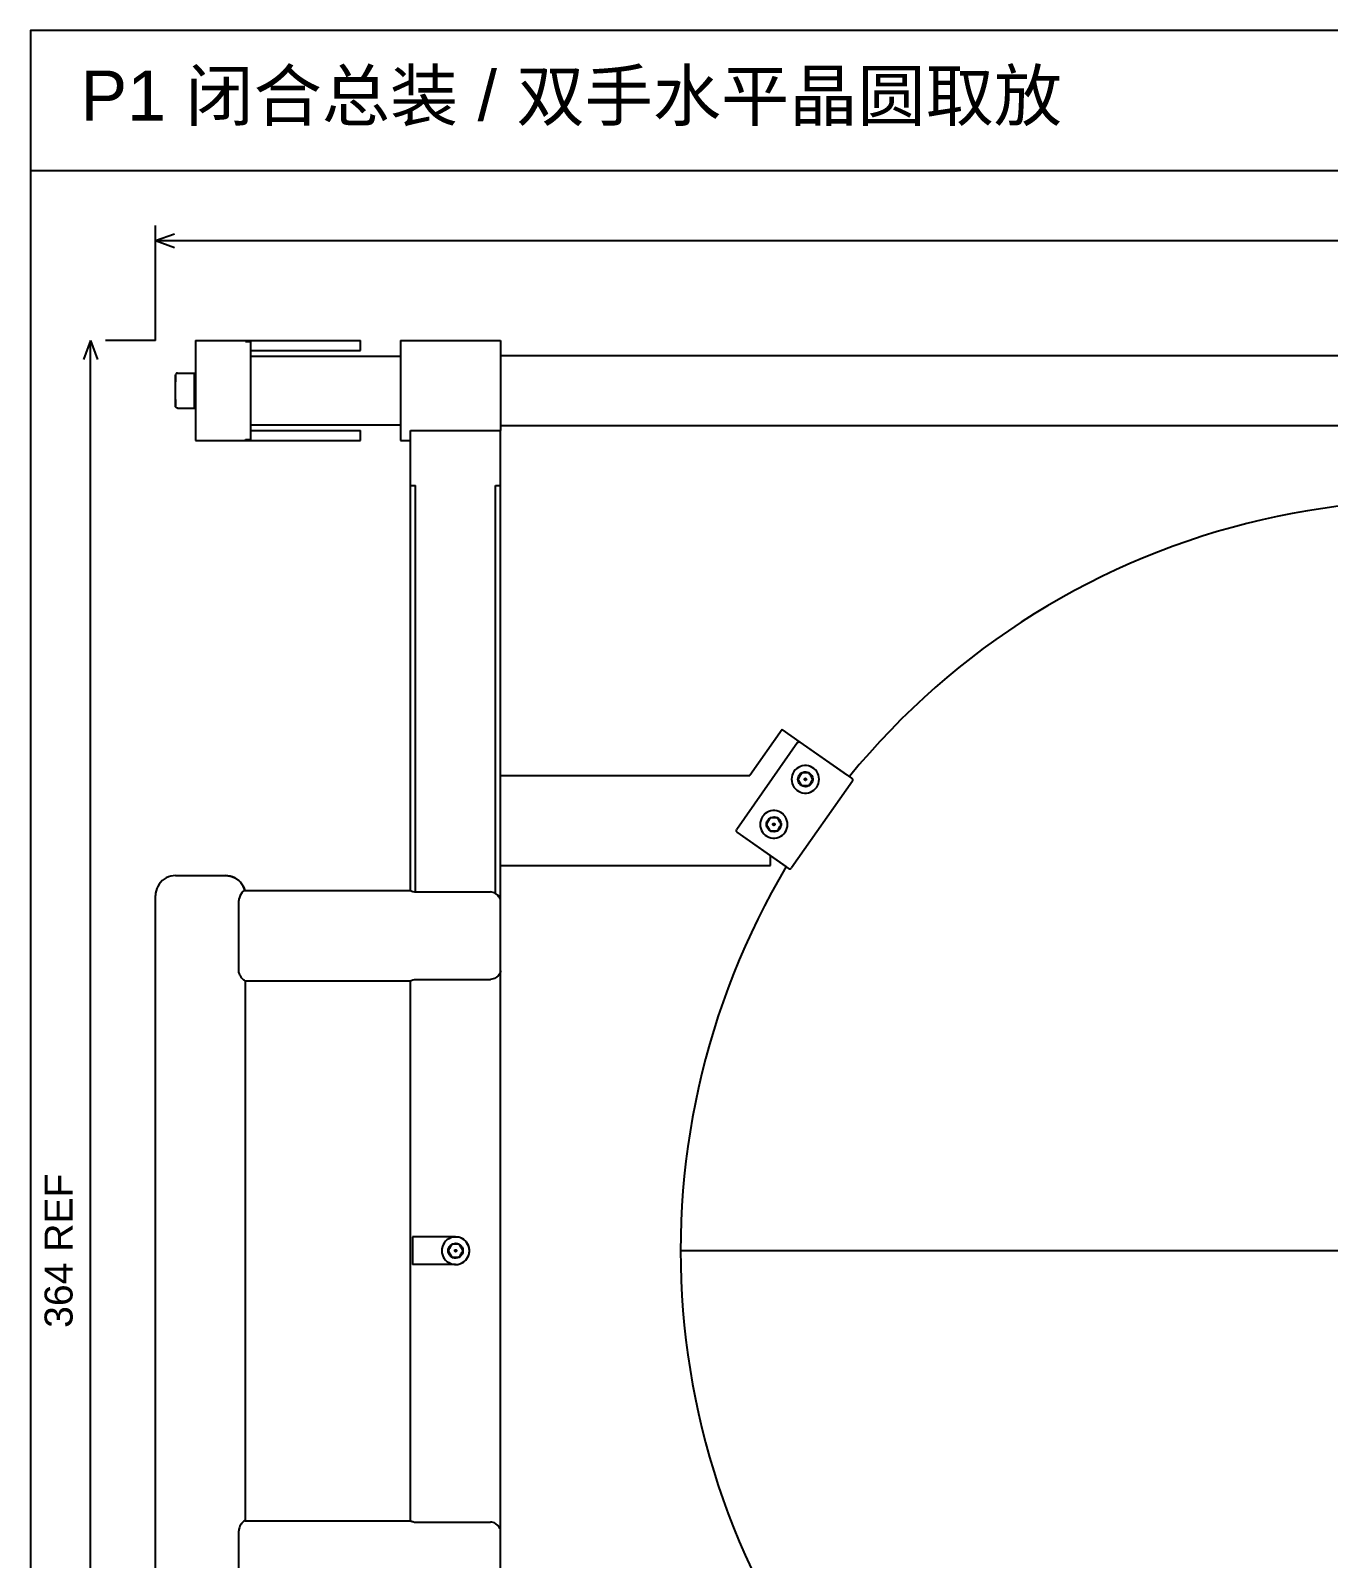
# Model space of a CAD drawing. Header units: millimetres. Extents: x 10 to 410, y 10 to 287.
# Drawn here: x 10 to 139.8, y 134.2 to 287 of the extents above; entities that cross this region are included whole.
import ezdxf
from ezdxf.enums import TextEntityAlignment as Align

# ---------------------------------------------------------------- set-up
doc = ezdxf.new("R2010")
doc.units = ezdxf.units.MM
for name, color, linetype in [('DIM', 7, 'Continuous'), ('OUTLINE', 7, 'Continuous'), ('TEXT', 7, 'Continuous')]:
    doc.layers.add(name, color=color, linetype=linetype)
doc.styles.add('CJK', font='Arial Unicode.ttf')

msp = doc.modelspace()

# ---------------------------------------------------------------- linework, layer by layer
at = {"layer": 'DIM'}
for p, q in [((22.5, 256), (22.5, 267.5)), ((22.5, 266), (24.38, 266.69)), ((22.5, 266), (277.5, 266)), ((22.5, 266), (24.38, 265.31)), ((16, 256), (15.31, 254.12)), ((16, 74), (16, 256)), ((16, 256), (16.69, 254.12)), ((22.5, 256), (17.5, 256))]:
    msp.add_line(p, q, dxfattribs=at)
at = {"layer": 'OUTLINE'}
msp.add_line((10, 273), (410, 273), dxfattribs=at)
for points in [[(10, 10), (410, 10), (410, 287), (10, 287), (10, 10)], [(26.5, 256), (26.5, 255.97), (26.5, 255.87), (26.5, 255.72), (26.5, 255.5), (26.5, 255.23), (26.5, 254.91), (26.5, 254.54), (26.5, 254.12), (26.5, 253.66), (26.5, 253.17), (26.5, 252.65), (26.5, 252.11), (26.5, 251.56), (26.5, 251)], [(26.5, 256), (31.5, 256)], [(31.5, 255.9), (31.5, 256)], [(31.5, 256), (43, 256)], [(31.5, 255.9), (32, 255.9)], [(32, 255.9), (32, 255.78), (32, 255.61), (32, 255.4), (32, 255.15), (32, 254.85), (32, 254.53), (32, 254.16), (32, 253.77), (32, 253.35), (32, 252.91), (32, 252.45), (32, 251.97), (32, 251.49), (32, 251)], [(43, 255), (43, 256)], [(47, 256), (47, 255.97), (47, 255.87), (47, 255.72), (47, 255.5), (47, 255.23), (47, 254.91), (47, 254.54), (47, 254.12), (47, 253.66), (47, 253.17), (47, 252.65), (47, 252.11), (47, 251.56), (47, 251)], [(47, 256), (57, 256)], [(57, 256), (57, 255.97), (57, 255.87), (57, 255.72), (57, 255.5), (57, 255.23), (57, 254.91), (57, 254.54), (57, 254.12), (57, 253.66), (57, 253.17), (57, 252.65), (57, 252.11), (57, 251.56), (57, 251)], [(32, 255), (43, 255)], [(32, 254.43), (47, 254.43)], [(57, 254.5), (243, 254.5)], [(24.7, 252.75), (24.61, 252.73), (24.55, 252.68), (24.51, 252.62), (24.5, 252.55)], [(24.5, 251), (24.5, 251.17), (24.5, 251.34), (24.5, 251.51), (24.5, 251.67), (24.5, 251.82), (24.5, 251.97), (24.5, 252.1), (24.5, 252.21), (24.5, 252.31), (24.5, 252.4), (24.5, 252.46), (24.5, 252.51), (24.5, 252.54), (24.5, 252.55)], [(24.5, 252.55), (24.5, 252.55), (24.5, 252.54), (24.5, 252.52), (24.5, 252.49), (24.5, 252.46), (24.5, 252.42), (24.5, 252.37), (24.5, 252.32), (24.5, 252.26), (24.5, 252.2), (24.5, 252.13), (24.5, 252.05), (24.5, 251.97), (24.5, 251.89)], [(24.7, 252.75), (26.38, 252.75)], [(26.38, 251), (26.38, 251.2), (26.38, 251.39), (26.38, 251.58), (26.38, 251.76), (26.38, 251.93), (26.38, 252.09), (26.38, 252.24), (26.38, 252.37), (26.38, 252.48), (26.38, 252.58), (26.38, 252.65), (26.38, 252.71), (26.38, 252.74), (26.38, 252.75)], [(26.5, 252.63), (26.38, 252.75)], [(24.5, 249.45), (24.5, 249.46), (24.5, 249.49), (24.5, 249.54), (24.5, 249.6), (24.5, 249.69), (24.5, 249.79), (24.5, 249.9), (24.5, 250.03), (24.5, 250.18), (24.5, 250.33), (24.5, 250.49), (24.5, 250.66), (24.5, 250.83), (24.5, 251)], [(26.38, 249.25), (26.38, 249.26), (26.38, 249.29), (26.38, 249.35), (26.38, 249.42), (26.38, 249.52), (26.38, 249.63), (26.38, 249.76), (26.38, 249.91), (26.38, 250.07), (26.38, 250.24), (26.38, 250.42), (26.38, 250.61), (26.38, 250.8), (26.38, 251)], [(26.5, 251), (26.5, 250.44), (26.5, 249.89), (26.5, 249.35), (26.5, 248.83), (26.5, 248.34), (26.5, 247.88), (26.5, 247.46), (26.5, 247.09), (26.5, 246.77), (26.5, 246.5), (26.5, 246.28), (26.5, 246.13), (26.5, 246.03), (26.5, 246)], [(32, 251), (32, 250.51), (32, 250.03), (32, 249.55), (32, 249.09), (32, 248.65), (32, 248.23), (32, 247.84), (32, 247.47), (32, 247.15), (32, 246.85), (32, 246.6), (32, 246.39), (32, 246.22), (32, 246.1)], [(47, 251), (47, 250.44), (47, 249.89), (47, 249.35), (47, 248.83), (47, 248.34), (47, 247.88), (47, 247.46), (47, 247.09), (47, 246.77), (47, 246.5), (47, 246.28), (47, 246.13), (47, 246.03), (47, 246)], [(57, 251), (57, 250.67), (57, 250.34), (57, 250.01), (57, 249.69), (57, 249.37), (57, 249.06), (57, 248.76), (57, 248.47), (57, 248.19), (57, 247.93), (57, 247.67), (57, 247.43), (57, 247.21), (57, 247)], [(24.5, 250.11), (24.5, 250.03), (24.5, 249.95), (24.5, 249.87), (24.5, 249.8), (24.5, 249.74), (24.5, 249.68), (24.5, 249.63), (24.5, 249.58), (24.5, 249.54), (24.5, 249.51), (24.5, 249.48), (24.5, 249.46), (24.5, 249.45), (24.5, 249.45)], [(24.7, 249.25), (24.61, 249.27), (24.55, 249.32), (24.51, 249.38), (24.5, 249.45)], [(24.7, 249.25), (26.38, 249.25)], [(26.5, 249.37), (26.38, 249.25)], [(32, 247.57), (47, 247.57)], [(57, 247.5), (243, 247.5)], [(26.5, 246), (31.5, 246)], [(31.5, 246.1), (32, 246.1)], [(31.5, 246), (31.5, 246.1)], [(31.5, 246), (43, 246)], [(32, 247), (43, 247)], [(43, 246), (43, 247)], [(47, 246), (48, 246)], [(48, 247), (57, 247)], [(48, 241.5), (48, 247)], [(57, 241.5), (57, 247)], [(48, 241.5), (48.5, 241.5)], [(48, 201), (48, 241.5)], [(48.5, 200.87), (48.5, 241.5)], [(56.5, 200.71), (56.5, 241.5)], [(56.5, 241.5), (57, 241.5)], [(57, 200), (57, 241.5)], [(140.75, 239.43), (139.21, 239.22), (137.69, 238.98), (136.16, 238.71), (134.65, 238.41), (133.14, 238.08), (131.63, 237.72), (130.14, 237.32), (128.65, 236.9), (127.17, 236.44), (125.71, 235.96), (124.25, 235.44), (122.8, 234.89), (121.37, 234.32), (119.94, 233.71), (118.53, 233.08), (117.14, 232.42), (115.75, 231.72), (114.39, 231), (113.03, 230.26), (111.69, 229.48), (110.37, 228.68), (109.07, 227.85), (107.78, 226.99), (106.51, 226.11), (105.26, 225.2), (104.03, 224.26), (102.82, 223.3), (101.63, 222.32), (100.46, 221.31), (99.31, 220.27), (98.18, 219.22), (97.07, 218.14), (95.99, 217.03), (94.93, 215.91), (93.89, 214.76), (92.87, 213.6), (91.88, 212.41)], [(85.17, 217.11), (81.94, 212.5)], [(86.97, 215.85), (85.17, 217.11)], [(86.69, 215.8), (80.61, 207.12)], [(86.69, 215.8), (86.75, 215.86), (86.82, 215.88), (86.9, 215.88), (86.97, 215.85)], [(91.64, 212.58), (86.97, 215.85)], [(92.13, 212.24), (86.97, 215.85)], [(57, 212.5), (81.94, 212.5)], [(88.85, 212.14), (88.84, 212.34), (88.79, 212.54), (88.72, 212.73), (88.61, 212.91), (88.49, 213.07), (88.34, 213.21), (88.17, 213.33), (87.98, 213.41), (87.78, 213.48), (87.58, 213.51), (87.38, 213.51), (87.17, 213.48), (86.98, 213.41), (86.79, 213.33), (86.62, 213.21), (86.47, 213.07), (86.34, 212.91), (86.24, 212.73), (86.16, 212.54), (86.12, 212.34), (86.1, 212.14), (86.12, 211.93), (86.16, 211.73), (86.24, 211.54), (86.34, 211.36), (86.47, 211.2), (86.62, 211.06), (86.79, 210.94), (86.98, 210.86), (87.17, 210.79), (87.38, 210.76), (87.58, 210.76), (87.78, 210.79), (87.98, 210.86), (88.17, 210.94), (88.34, 211.06), (88.49, 211.2), (88.61, 211.36), (88.72, 211.54), (88.79, 211.73), (88.84, 211.93), (88.85, 212.14)], [(86.74, 212.14), (86.75, 212.28), (86.8, 212.43), (86.87, 212.56), (86.97, 212.67), (87.09, 212.77), (87.22, 212.83), (87.37, 212.87), (87.52, 212.88), (87.66, 212.85), (87.81, 212.8), (87.93, 212.72), (88.04, 212.62), (88.13, 212.5), (88.19, 212.36), (88.22, 212.21), (88.22, 212.06), (88.19, 211.91), (88.13, 211.77), (88.04, 211.65), (87.93, 211.55), (87.81, 211.47), (87.66, 211.42), (87.52, 211.39), (87.37, 211.4), (87.22, 211.44), (87.09, 211.5), (86.97, 211.6), (86.87, 211.71), (86.8, 211.84), (86.75, 211.99), (86.74, 212.14)], [(87.11, 212.78), (87.08, 212.73), (87.05, 212.68), (87.03, 212.63), (87, 212.59), (86.97, 212.54), (86.95, 212.5), (86.92, 212.46), (86.9, 212.41), (86.87, 212.37), (86.85, 212.32), (86.82, 212.28), (86.8, 212.23), (86.77, 212.18), (86.74, 212.14)], [(87.85, 212.78), (87.79, 212.78), (87.74, 212.78), (87.68, 212.78), (87.63, 212.78), (87.58, 212.78), (87.53, 212.78), (87.48, 212.78), (87.43, 212.78), (87.38, 212.78), (87.33, 212.78), (87.27, 212.78), (87.22, 212.78), (87.17, 212.78), (87.11, 212.78)], [(87.85, 212.78), (87.79, 212.78), (87.74, 212.78), (87.68, 212.78), (87.63, 212.78), (87.58, 212.78), (87.53, 212.78), (87.48, 212.78), (87.43, 212.78), (87.38, 212.78), (87.33, 212.78), (87.27, 212.78), (87.22, 212.78), (87.17, 212.78), (87.11, 212.78)], [(88.22, 212.14), (88.19, 212.18), (88.16, 212.23), (88.14, 212.28), (88.11, 212.32), (88.08, 212.37), (88.06, 212.41), (88.03, 212.46), (88.01, 212.5), (87.98, 212.54), (87.96, 212.59), (87.93, 212.63), (87.9, 212.68), (87.88, 212.73), (87.85, 212.78)], [(88.22, 212.14), (88.19, 212.18), (88.16, 212.23), (88.14, 212.28), (88.11, 212.32), (88.08, 212.37), (88.06, 212.41), (88.03, 212.46), (88.01, 212.5), (87.98, 212.54), (87.96, 212.59), (87.93, 212.63), (87.9, 212.68), (87.88, 212.73), (87.85, 212.78)], [(92.18, 211.96), (86.1, 203.28)], [(86.74, 212.14), (86.77, 212.09), (86.8, 212.04), (86.82, 211.99), (86.85, 211.95), (86.87, 211.9), (86.9, 211.86), (86.92, 211.82), (86.95, 211.77), (86.97, 211.73), (87, 211.68), (87.03, 211.64), (87.05, 211.59), (87.08, 211.54), (87.11, 211.5)], [(86.74, 212.14), (86.77, 212.09), (86.8, 212.04), (86.82, 211.99), (86.85, 211.95), (86.87, 211.9), (86.9, 211.86), (86.92, 211.82), (86.95, 211.77), (86.97, 211.73), (87, 211.68), (87.03, 211.64), (87.05, 211.59), (87.08, 211.54), (87.11, 211.5)], [(87.11, 211.5), (87.17, 211.5), (87.22, 211.5), (87.27, 211.5), (87.33, 211.5), (87.38, 211.5), (87.43, 211.5), (87.48, 211.5), (87.53, 211.5), (87.58, 211.5), (87.63, 211.5), (87.68, 211.5), (87.74, 211.5), (87.79, 211.5), (87.85, 211.5)], [(87.11, 211.5), (87.17, 211.5), (87.22, 211.5), (87.27, 211.5), (87.33, 211.5), (87.38, 211.5), (87.43, 211.5), (87.48, 211.5), (87.53, 211.5), (87.58, 211.5), (87.63, 211.5), (87.68, 211.5), (87.74, 211.5), (87.79, 211.5), (87.85, 211.5)], [(87.38, 212.14), (87.39, 212.19), (87.43, 212.22), (87.48, 212.24), (87.53, 212.22), (87.57, 212.19), (87.58, 212.14), (87.57, 212.08), (87.53, 212.05), (87.48, 212.03), (87.43, 212.05), (87.39, 212.08), (87.38, 212.14)], [(87.85, 211.5), (87.88, 211.54), (87.9, 211.59), (87.93, 211.64), (87.96, 211.68), (87.98, 211.73), (88.01, 211.77), (88.03, 211.82), (88.06, 211.86), (88.08, 211.9), (88.11, 211.95), (88.14, 211.99), (88.16, 212.04), (88.19, 212.09), (88.22, 212.14)], [(87.85, 211.5), (87.88, 211.54), (87.9, 211.59), (87.93, 211.64), (87.96, 211.68), (87.98, 211.73), (88.01, 211.77), (88.03, 211.82), (88.06, 211.86), (88.08, 211.9), (88.11, 211.95), (88.14, 211.99), (88.16, 212.04), (88.19, 212.09), (88.22, 212.14)], [(92.18, 211.96), (92.21, 212.03), (92.21, 212.11), (92.18, 212.18), (92.13, 212.24)], [(85.7, 207.63), (85.68, 207.83), (85.64, 208.03), (85.56, 208.23), (85.46, 208.4), (85.33, 208.56), (85.18, 208.7), (85.01, 208.82), (84.83, 208.91), (84.63, 208.97), (84.43, 209), (84.22, 209), (84.02, 208.97), (83.82, 208.91), (83.64, 208.82), (83.47, 208.7), (83.32, 208.56), (83.19, 208.4), (83.09, 208.23), (83.01, 208.03), (82.96, 207.83), (82.95, 207.63), (82.96, 207.42), (83.01, 207.22), (83.09, 207.03), (83.19, 206.86), (83.32, 206.69), (83.47, 206.55), (83.64, 206.44), (83.82, 206.35), (84.02, 206.29), (84.22, 206.26), (84.43, 206.26), (84.63, 206.29), (84.83, 206.35), (85.01, 206.44), (85.18, 206.55), (85.33, 206.69), (85.46, 206.86), (85.56, 207.03), (85.64, 207.22), (85.68, 207.42), (85.7, 207.63)], [(83.58, 207.63), (83.6, 207.78), (83.64, 207.92), (83.71, 208.05), (83.81, 208.17), (83.93, 208.26), (84.07, 208.33), (84.21, 208.36), (84.36, 208.37), (84.51, 208.35), (84.65, 208.3), (84.78, 208.22), (84.89, 208.11), (84.97, 207.99), (85.03, 207.85), (85.06, 207.7), (85.06, 207.55), (85.03, 207.41), (84.97, 207.27), (84.89, 207.15), (84.78, 207.04), (84.65, 206.96), (84.51, 206.91), (84.36, 206.89), (84.21, 206.9), (84.07, 206.93), (83.93, 207), (83.81, 207.09), (83.71, 207.21), (83.64, 207.34), (83.6, 207.48), (83.58, 207.63)], [(83.95, 208.27), (83.93, 208.22), (83.9, 208.17), (83.87, 208.13), (83.85, 208.08), (83.82, 208.04), (83.79, 207.99), (83.77, 207.95), (83.74, 207.91), (83.72, 207.86), (83.69, 207.82), (83.67, 207.77), (83.64, 207.73), (83.61, 207.68), (83.59, 207.63)], [(84.69, 208.27), (84.64, 208.27), (84.58, 208.27), (84.53, 208.27), (84.48, 208.27), (84.42, 208.27), (84.37, 208.27), (84.32, 208.27), (84.27, 208.27), (84.22, 208.27), (84.17, 208.27), (84.12, 208.27), (84.07, 208.27), (84.01, 208.27), (83.95, 208.27)], [(84.69, 208.27), (84.64, 208.27), (84.58, 208.27), (84.53, 208.27), (84.48, 208.27), (84.42, 208.27), (84.37, 208.27), (84.32, 208.27), (84.27, 208.27), (84.22, 208.27), (84.17, 208.27), (84.12, 208.27), (84.07, 208.27), (84.01, 208.27), (83.95, 208.27)], [(85.06, 207.63), (85.03, 207.68), (85.01, 207.73), (84.98, 207.77), (84.95, 207.82), (84.93, 207.86), (84.9, 207.91), (84.88, 207.95), (84.85, 207.99), (84.83, 208.04), (84.8, 208.08), (84.78, 208.13), (84.75, 208.17), (84.72, 208.22), (84.69, 208.27)], [(85.06, 207.63), (85.03, 207.68), (85.01, 207.73), (84.98, 207.77), (84.95, 207.82), (84.93, 207.86), (84.9, 207.91), (84.88, 207.95), (84.85, 207.99), (84.83, 208.04), (84.8, 208.08), (84.78, 208.13), (84.75, 208.17), (84.72, 208.22), (84.69, 208.27)], [(80.66, 206.84), (80.6, 206.9), (80.58, 206.97), (80.58, 207.05), (80.61, 207.12)], [(85.33, 203.57), (80.66, 206.84)], [(85.82, 203.23), (80.66, 206.84)], [(83.59, 207.63), (83.61, 207.58), (83.64, 207.53), (83.67, 207.49), (83.69, 207.44), (83.72, 207.4), (83.74, 207.35), (83.77, 207.31), (83.79, 207.27), (83.82, 207.22), (83.85, 207.18), (83.87, 207.13), (83.9, 207.09), (83.93, 207.04), (83.95, 206.99)], [(83.59, 207.63), (83.61, 207.58), (83.64, 207.53), (83.67, 207.49), (83.69, 207.44), (83.72, 207.4), (83.74, 207.35), (83.77, 207.31), (83.79, 207.27), (83.82, 207.22), (83.85, 207.18), (83.87, 207.13), (83.9, 207.09), (83.93, 207.04), (83.95, 206.99)], [(83.95, 206.99), (84.01, 206.99), (84.07, 206.99), (84.12, 206.99), (84.17, 206.99), (84.22, 206.99), (84.27, 206.99), (84.32, 206.99), (84.37, 206.99), (84.42, 206.99), (84.48, 206.99), (84.53, 206.99), (84.58, 206.99), (84.64, 206.99), (84.69, 206.99)], [(83.95, 206.99), (84.01, 206.99), (84.07, 206.99), (84.12, 206.99), (84.17, 206.99), (84.22, 206.99), (84.27, 206.99), (84.32, 206.99), (84.37, 206.99), (84.42, 206.99), (84.48, 206.99), (84.53, 206.99), (84.58, 206.99), (84.64, 206.99), (84.69, 206.99)], [(84.22, 207.63), (84.24, 207.68), (84.27, 207.72), (84.32, 207.73), (84.38, 207.72), (84.41, 207.68), (84.43, 207.63), (84.41, 207.58), (84.38, 207.54), (84.32, 207.53), (84.27, 207.54), (84.24, 207.58), (84.22, 207.63)], [(84.69, 206.99), (84.72, 207.04), (84.75, 207.09), (84.78, 207.13), (84.8, 207.18), (84.83, 207.22), (84.85, 207.27), (84.88, 207.31), (84.9, 207.35), (84.93, 207.4), (84.95, 207.44), (84.98, 207.49), (85.01, 207.53), (85.03, 207.58), (85.06, 207.63)], [(84.69, 206.99), (84.72, 207.04), (84.75, 207.09), (84.78, 207.13), (84.8, 207.18), (84.83, 207.22), (84.85, 207.27), (84.88, 207.31), (84.9, 207.35), (84.93, 207.4), (84.95, 207.44), (84.98, 207.49), (85.01, 207.53), (85.03, 207.58), (85.06, 207.63)], [(57, 203.5), (84, 203.5)], [(85.57, 203.4), (84.82, 202.11), (84.1, 200.8), (83.4, 199.48), (82.72, 198.15), (82.08, 196.81), (81.46, 195.45), (80.87, 194.08), (80.3, 192.69), (79.76, 191.3), (79.25, 189.9), (78.77, 188.49), (78.32, 187.06), (77.89, 185.63), (77.5, 184.19), (77.13, 182.75), (76.79, 181.29), (76.48, 179.83), (76.2, 178.36), (75.95, 176.89), (75.73, 175.42), (75.53, 173.94), (75.37, 172.45), (75.24, 170.97), (75.13, 169.48), (75.06, 167.99), (75.01, 166.49), (75, 165)], [(84.18, 204.37), (84, 204.5)], [(84, 203.5), (84, 204.5)], [(85.57, 203.4), (85.33, 203.57)], [(85.82, 203.23), (85.89, 203.19), (85.97, 203.19), (86.04, 203.22), (86.1, 203.28)], [(24.5, 202.5), (24.26, 202.49), (24.02, 202.44), (23.79, 202.37), (23.57, 202.27), (23.36, 202.15), (23.17, 202), (23, 201.83), (22.85, 201.64), (22.73, 201.43), (22.63, 201.21), (22.56, 200.98), (22.51, 200.74), (22.5, 200.5)], [(24.5, 202.5), (29.5, 202.5)], [(29.5, 202.5), (29.74, 202.49), (29.97, 202.44), (30.2, 202.37), (30.42, 202.27), (30.63, 202.15), (30.82, 202), (30.99, 201.84), (31.14, 201.65), (31.26, 201.45), (31.36, 201.23), (31.44, 201)], [(31.44, 201), (31.36, 201.23), (31.26, 201.45), (31.14, 201.65), (30.99, 201.84), (30.82, 202), (30.63, 202.15), (30.42, 202.27), (30.2, 202.37), (29.97, 202.44), (29.74, 202.49), (29.5, 202.5)], [(22.5, 129.5), (22.5, 200.5)], [(30.96, 200.5), (30.88, 200.32), (30.83, 200.14), (30.83, 200.07), (30.82, 200)], [(31.37, 201), (31.32, 200.99), (31.24, 200.92), (31.14, 200.79), (30.96, 200.5)], [(31.03, 200.63), (30.96, 200.5)], [(31.37, 201), (48, 201)], [(31.37, 201), (31.37, 201)], [(31.44, 201), (48, 201)], [(48, 201), (48.05, 200.97), (48.1, 200.96), (48.13, 200.94), (48.23, 200.91), (48.4, 200.87), (48.5, 200.87)], [(48.5, 200.87), (56, 200.87)], [(56.5, 200.71), (56.39, 200.78), (56.26, 200.83), (56.13, 200.86), (56, 200.87)], [(57, 200), (56.99, 200.12), (56.94, 200.24), (56.86, 200.37), (56.84, 200.39), (56.71, 200.54), (56.5, 200.71)], [(56.59, 200.64), (56.5, 200.71)], [(56.81, 200.44), (56.77, 200.48)], [(30.82, 193), (30.82, 200)], [(57, 200), (56.99, 200.09)], [(57, 193), (57, 200)], [(31.44, 192), (31.39, 192.01), (31.32, 192.05), (31.25, 192.12), (31.11, 192.27), (31.05, 192.35), (30.94, 192.54), (30.88, 192.69), (30.83, 192.86), (30.82, 193)], [(57, 193), (56.99, 192.88), (56.94, 192.76), (56.86, 192.63), (56.75, 192.5), (56.6, 192.36), (56.5, 192.29)], [(57, 137), (57, 193)], [(31.44, 192), (48, 192)], [(31.5, 138), (31.5, 192)], [(31.5, 192), (48, 192)], [(48, 192), (48.05, 192.03), (48.1, 192.04), (48.13, 192.06), (48.23, 192.09), (48.4, 192.13), (48.5, 192.13)], [(48, 138), (48, 192)], [(48.5, 192.13), (56, 192.13)], [(56.5, 192.29), (56.39, 192.22), (56.26, 192.17), (56.13, 192.14), (56, 192.13)], [(48.19, 166.38), (48.19, 163.62)], [(52.5, 166.38), (48.19, 166.38)], [(53.88, 165), (53.86, 165.2), (53.81, 165.41), (53.74, 165.6), (53.64, 165.77), (53.51, 165.94), (53.36, 166.08), (53.19, 166.19), (53, 166.28), (52.81, 166.34), (52.6, 166.37), (52.4, 166.37), (52.19, 166.34), (52, 166.28), (51.81, 166.19), (51.64, 166.08), (51.49, 165.94), (51.36, 165.77), (51.26, 165.6), (51.19, 165.41), (51.14, 165.2), (51.12, 165), (51.14, 164.8), (51.19, 164.59), (51.26, 164.4), (51.36, 164.23), (51.49, 164.06), (51.64, 163.92), (51.81, 163.81), (52, 163.72), (52.19, 163.66), (52.4, 163.63), (52.6, 163.63), (52.81, 163.66), (53, 163.72), (53.19, 163.81), (53.36, 163.92), (53.51, 164.06), (53.64, 164.23), (53.74, 164.4), (53.81, 164.59), (53.86, 164.8), (53.88, 165)], [(51.76, 165), (51.77, 165.15), (51.82, 165.29), (51.89, 165.42), (51.99, 165.54), (52.11, 165.63), (52.24, 165.7), (52.39, 165.73), (52.54, 165.74), (52.69, 165.72), (52.83, 165.67), (52.95, 165.59), (53.06, 165.48), (53.15, 165.36), (53.21, 165.22), (53.24, 165.08), (53.24, 164.92), (53.21, 164.78), (53.15, 164.64), (53.06, 164.52), (52.95, 164.41), (52.83, 164.33), (52.69, 164.28), (52.54, 164.26), (52.39, 164.27), (52.24, 164.3), (52.11, 164.37), (51.99, 164.46), (51.89, 164.58), (51.82, 164.71), (51.77, 164.85), (51.76, 165)], [(52.13, 165.64), (52.1, 165.59), (52.07, 165.54), (52.05, 165.5), (52.02, 165.45), (52, 165.41), (51.97, 165.36), (51.95, 165.32), (51.92, 165.28), (51.9, 165.23), (51.87, 165.19), (51.84, 165.14), (51.82, 165.1), (51.79, 165.05), (51.76, 165)], [(51.76, 165), (51.79, 164.95), (51.82, 164.9), (51.84, 164.86), (51.87, 164.81), (51.9, 164.77), (51.92, 164.72), (51.95, 164.68), (51.97, 164.64), (52, 164.59), (52.02, 164.55), (52.05, 164.5), (52.07, 164.46), (52.1, 164.41), (52.13, 164.36)], [(51.76, 165), (51.79, 164.95), (51.82, 164.9), (51.84, 164.86), (51.87, 164.81), (51.9, 164.77), (51.92, 164.72), (51.95, 164.68), (51.97, 164.64), (52, 164.59), (52.02, 164.55), (52.05, 164.5), (52.07, 164.46), (52.1, 164.41), (52.13, 164.36)], [(52.87, 165.64), (52.81, 165.64), (52.76, 165.64), (52.7, 165.64), (52.65, 165.64), (52.6, 165.64), (52.55, 165.64), (52.5, 165.64), (52.45, 165.64), (52.4, 165.64), (52.35, 165.64), (52.3, 165.64), (52.24, 165.64), (52.19, 165.64), (52.13, 165.64)], [(52.87, 165.64), (52.81, 165.64), (52.76, 165.64), (52.7, 165.64), (52.65, 165.64), (52.6, 165.64), (52.55, 165.64), (52.5, 165.64), (52.45, 165.64), (52.4, 165.64), (52.35, 165.64), (52.3, 165.64), (52.24, 165.64), (52.19, 165.64), (52.13, 165.64)], [(52.4, 165), (52.41, 165.05), (52.45, 165.09), (52.5, 165.1), (52.55, 165.09), (52.59, 165.05), (52.6, 165), (52.59, 164.95), (52.55, 164.91), (52.5, 164.9), (52.45, 164.91), (52.41, 164.95), (52.4, 165)], [(52.5, 163.62), (52.71, 163.63), (52.91, 163.68), (53.1, 163.75), (53.28, 163.86), (53.44, 163.98), (53.58, 164.14), (53.7, 164.31), (53.79, 164.49), (53.85, 164.69), (53.88, 164.9), (53.88, 165.1), (53.85, 165.31), (53.79, 165.51), (53.7, 165.69), (53.58, 165.86), (53.44, 166.02), (53.28, 166.14), (53.1, 166.25), (52.91, 166.32), (52.71, 166.37), (52.5, 166.38)], [(53.24, 165), (53.21, 165.05), (53.18, 165.1), (53.16, 165.14), (53.13, 165.19), (53.1, 165.23), (53.08, 165.28), (53.05, 165.32), (53.03, 165.36), (53, 165.41), (52.98, 165.45), (52.95, 165.5), (52.93, 165.54), (52.9, 165.59), (52.87, 165.64)], [(53.24, 165), (53.21, 165.05), (53.18, 165.1), (53.16, 165.14), (53.13, 165.19), (53.1, 165.23), (53.08, 165.28), (53.05, 165.32), (53.03, 165.36), (53, 165.41), (52.98, 165.45), (52.95, 165.5), (52.93, 165.54), (52.9, 165.59), (52.87, 165.64)], [(52.87, 164.36), (52.9, 164.41), (52.93, 164.46), (52.95, 164.5), (52.98, 164.55), (53, 164.59), (53.03, 164.64), (53.05, 164.68), (53.08, 164.72), (53.1, 164.77), (53.13, 164.81), (53.16, 164.86), (53.18, 164.9), (53.21, 164.95), (53.24, 165)], [(52.87, 164.36), (52.9, 164.41), (52.93, 164.46), (52.95, 164.5), (52.98, 164.55), (53, 164.59), (53.03, 164.64), (53.05, 164.68), (53.08, 164.72), (53.1, 164.77), (53.13, 164.81), (53.16, 164.86), (53.18, 164.9), (53.21, 164.95), (53.24, 165)], [(150, 165), (75, 165)], [(75, 165), (75.01, 163.51), (75.06, 162.01), (75.13, 160.52), (75.24, 159.03), (75.37, 157.55), (75.53, 156.06), (75.73, 154.58), (75.95, 153.11), (76.2, 151.64), (76.48, 150.17), (76.79, 148.71), (77.13, 147.25), (77.5, 145.81), (77.89, 144.37), (78.32, 142.94), (78.77, 141.51), (79.25, 140.1), (79.76, 138.7), (80.3, 137.31), (80.87, 135.92), (81.46, 134.55), (82.08, 133.19)], [(52.5, 163.62), (48.19, 163.62)], [(52.13, 164.36), (52.19, 164.36), (52.24, 164.36), (52.3, 164.36), (52.35, 164.36), (52.4, 164.36), (52.45, 164.36), (52.5, 164.36), (52.55, 164.36), (52.6, 164.36), (52.65, 164.36), (52.7, 164.36), (52.76, 164.36), (52.81, 164.36), (52.87, 164.36)], [(52.13, 164.36), (52.19, 164.36), (52.24, 164.36), (52.3, 164.36), (52.35, 164.36), (52.4, 164.36), (52.45, 164.36), (52.5, 164.36), (52.55, 164.36), (52.6, 164.36), (52.65, 164.36), (52.7, 164.36), (52.76, 164.36), (52.81, 164.36), (52.87, 164.36)], [(31.44, 138), (31.39, 137.99), (31.32, 137.95), (31.25, 137.88), (31.11, 137.73), (31.05, 137.65), (30.94, 137.46), (30.88, 137.31), (30.83, 137.14), (30.82, 137)], [(31.44, 138), (48, 138)], [(31.5, 138), (48, 138)], [(48, 138), (48.05, 137.97), (48.1, 137.96), (48.13, 137.94), (48.23, 137.91), (48.4, 137.87), (48.5, 137.87)], [(48.5, 137.87), (56, 137.87)], [(56.5, 137.71), (56.39, 137.78), (56.26, 137.83), (56.13, 137.86), (56, 137.87)], [(57, 137), (56.99, 137.12), (56.94, 137.24), (56.86, 137.37), (56.84, 137.39), (56.71, 137.54), (56.5, 137.71)], [(56.59, 137.64), (56.52, 137.69)], [(30.82, 130), (30.82, 137)], [(56.81, 137.44), (56.77, 137.48)], [(57, 137), (56.99, 137.09)], [(57, 130), (57, 137)]]:
    msp.add_lwpolyline(points, dxfattribs=at)

# ---------------------------------------------------------------- texts
at = {"layer": 'TEXT', "style": 'CJK'}
msp.add_text('P1 闭合总装 / 双手水平晶圆取放', height=5, dxfattribs=at).set_placement((15, 278))
msp.add_text('364 REF', height=2.8, rotation=90, dxfattribs=at).set_placement((14.2, 165), align=Align.CENTER)

doc.saveas('drawing.dxf')
